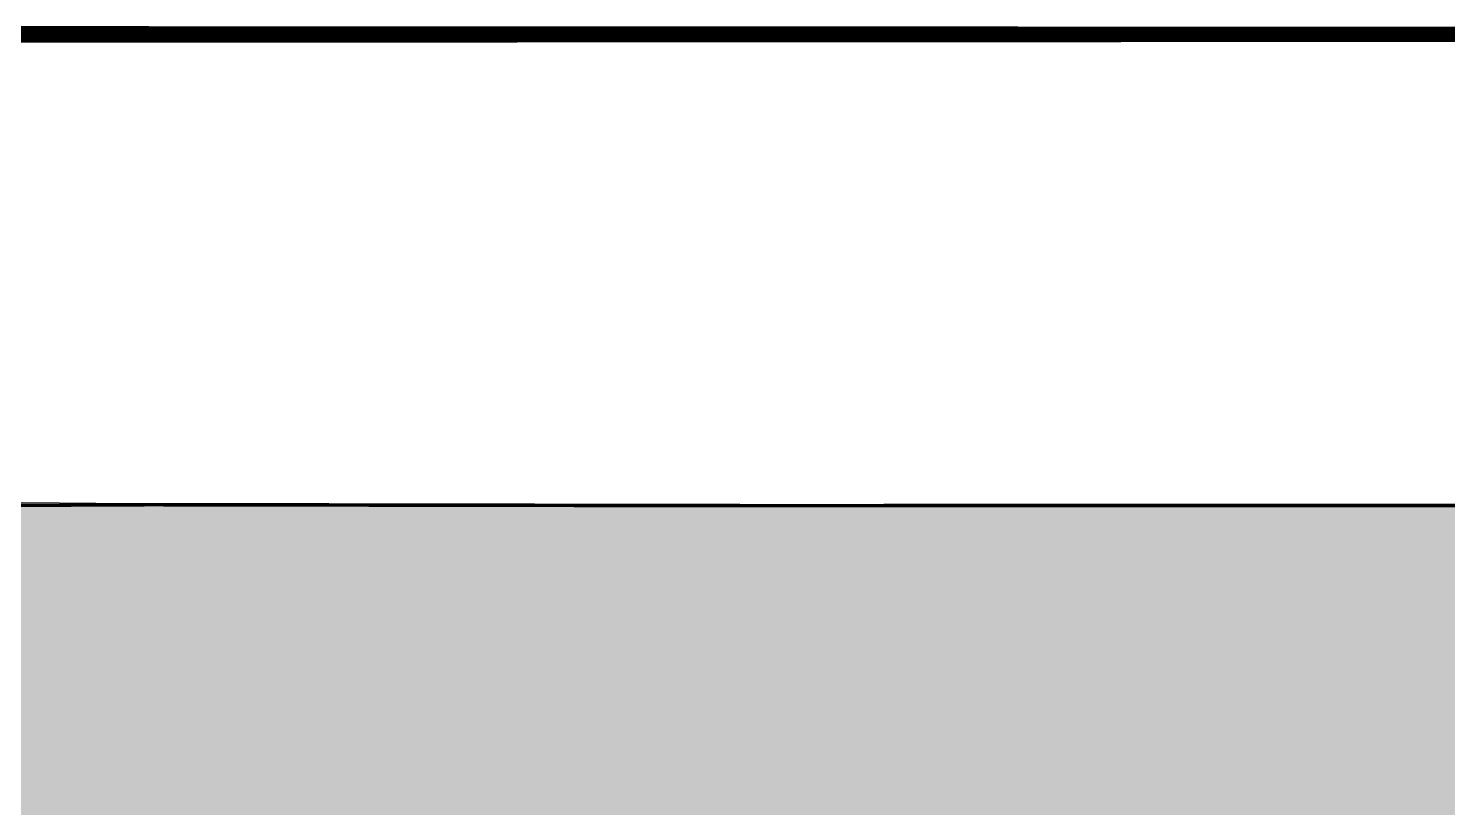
# Model space of a CAD drawing. Header units: inches. Extents: x 27644242 to 29761523, y -859349 to 216979.
# Drawn here: x 29044839 to 29064539, y -303977 to -293162 of the extents above; entities that cross this region are included whole.
import ezdxf

# ---------------------------------------------------------------- set-up
doc = ezdxf.new("R2010")
doc.units = ezdxf.units.IN
doc.header["$MEASUREMENT"] = 0
doc.layers.get('Defpoints').update_dxf_attribs({"color": 8})
doc.layers.add('HATCH', color=9, linetype='Continuous')
doc.layers.add('RVA Site Boundary', color=17, linetype='Continuous', lineweight=15)
doc.layers.add('WALL', color=7, linetype='Continuous', lineweight=20)

msp = doc.modelspace()

# ---------------------------------------------------------------- hatches: boundary and pattern name
at = {"layer": 'HATCH', "ltscale": 500, "true_color": 0x1f7f00, "transparency": 33554508}
h = msp.add_hatch(color=86, dxfattribs=at)
h.dxf.hatch_style = 1
h.paths.add_polyline_path([(29121495.62688071, -307841.6414371593), (29102964.3538249, -307841.6414371593), (29102964.3538249, -305834.0227576847), (29032701.85572511, -305834.0227576847), (29021381.5443245, -305849.2601089372), (29018798.41280654, -300010.1877956577), (29034924.63880249, -299825.2045730877), (29046518.84136583, -299772.4226359644), (29055109.89015571, -299786.3638999463), (29064431.99322551, -299782.6402307212), (29069708.76067433, -299784.5923628442), (29080752.33606611, -299792.4537532594), (29102254.4026969, -299831.0048848309), (29119486.92406646, -299902.9866560025)])

# ---------------------------------------------------------------- linework, layer by layer
at = {"layer": 'Defpoints', "linetype": 'Continuous', "const_width": 154.4264220221692}
msp.add_lwpolyline([(29126788.63103894, -293238.9174750373), (29126788.63103703, -367488.9174750075), (29018201.91445142, -367488.9174726978), (29018201.91445333, -293238.917472735)], close=True, dxfattribs=at)
at = {"layer": 'RVA Site Boundary', "ltscale": 500}
msp.add_lwpolyline([(29070926.24541362, -330999.3551660924), (29062954.24493662, -331725.014046237), (29062671.37156617, -331785.0462566993), (29062072.89425771, -331926.9205343158), (29043154.39093411, -336904.1287507231), (29041514.53777051, -337369.7251544815), (29041239.38683507, -337447.2323224716), (29040113.42042136, -337709.189830061), (29039758.63739057, -337790.8298398149), (29036145.26777889, -338806.3831968656), (29035803.88521418, -338954.2518685437), (29035448.97240794, -338132.2671905306), (29030512.66432225, -326699.6855798867), (29023062.2476211, -309604.7194505862), (29018811.0077206, -299994.9504444052), (29026628.27318043, -299892.3378705709), (29043246.19425268, -299727.5965730997), (29049816.67830709, -299786.7739963242), (29057283.44455122, -299764.753625248), (29071605.73172792, -299770.0521336895)], dxfattribs=at)
at = {"layer": 'WALL', "color": 250, "ltscale": 500, "const_width": 50}
msp.add_lwpolyline([(29121495.62688071, -307841.6414371593), (29102964.3538249, -307841.6414371593), (29102964.3538249, -305834.0227576847), (29032701.85572511, -305834.0227576847), (29021381.5443245, -305849.2601089372), (29018798.41280654, -300010.1877956577), (29034924.63880249, -299825.2045730877), (29046518.84136583, -299772.4226359644), (29055109.89015571, -299786.3638999463), (29064431.99322551, -299782.6402307212), (29069708.76067433, -299784.5923628442), (29080752.33606611, -299792.4537532594), (29102254.4026969, -299831.0048848309), (29119486.92406646, -299902.9866560025), (29121495.62688071, -307841.6414371593)], dxfattribs=at)

doc.saveas('drawing.dxf')
